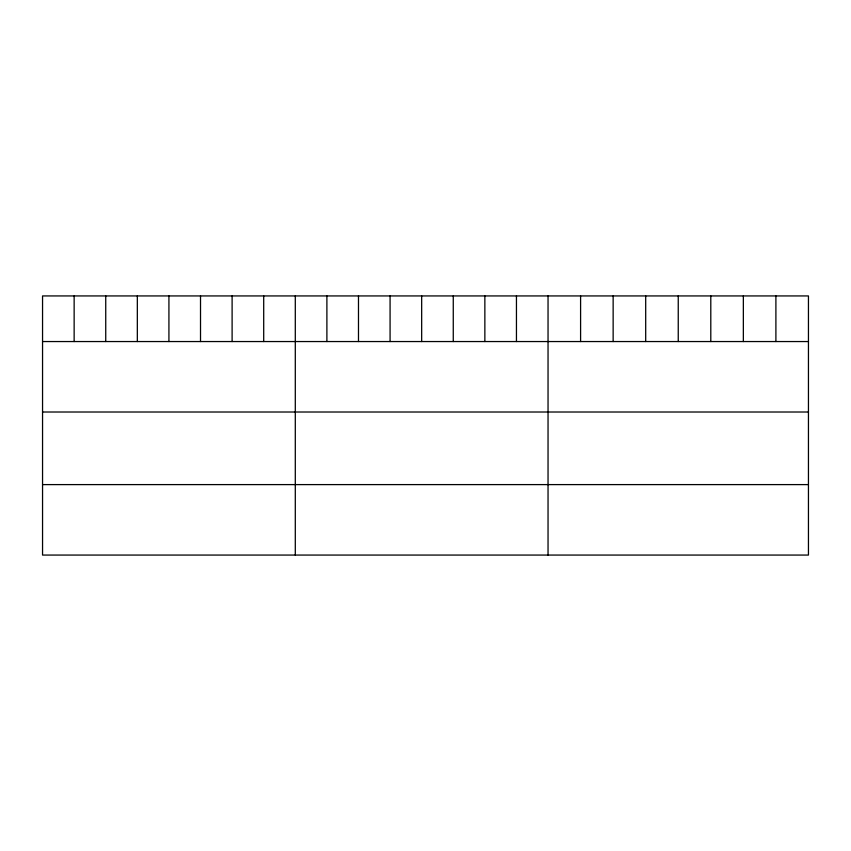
<?xml version="1.0" encoding="UTF-8"?>
<svg xmlns="http://www.w3.org/2000/svg" width="851" height="851" viewBox="0 0 851 851"><rect width="100%" height="100%" fill="white"/><g stroke="black" fill="none" stroke-linecap="round" stroke-linejoin="round"><path stroke-width="1.28" d="M808.45 341.549L808.45 555.065L42.55 555.065L42.55 295.935L808.45 295.935L808.45 341.549L42.55 341.549M42.55 412.012L808.45 412.012M42.55 484.602L808.45 484.602M775.899 295.935L775.899 341.549M743.348 295.935L743.348 341.549M710.798 295.935L710.798 341.549M678.247 295.935L678.247 341.549M645.696 295.935L645.696 341.549M613.145 295.935L613.145 341.549M580.595 295.935L580.595 341.549M548.044 295.935L548.044 555.065M516.451 295.935L516.451 341.549M484.857 295.935L484.857 341.549M453.264 295.935L453.264 341.549M421.67 295.935L421.67 341.549M390.077 295.935L390.077 341.549M358.484 295.935L358.484 341.549M326.89 295.935L326.89 341.549M295.297 295.935L295.297 555.065M263.704 295.935L263.704 341.549M232.11 295.935L232.11 341.549M200.517 295.935L200.517 341.549M168.924 295.935L168.924 341.549M137.33 295.935L137.33 341.549M105.737 295.935L105.737 341.549M74.143 295.935L74.143 341.549"/></g></svg>
